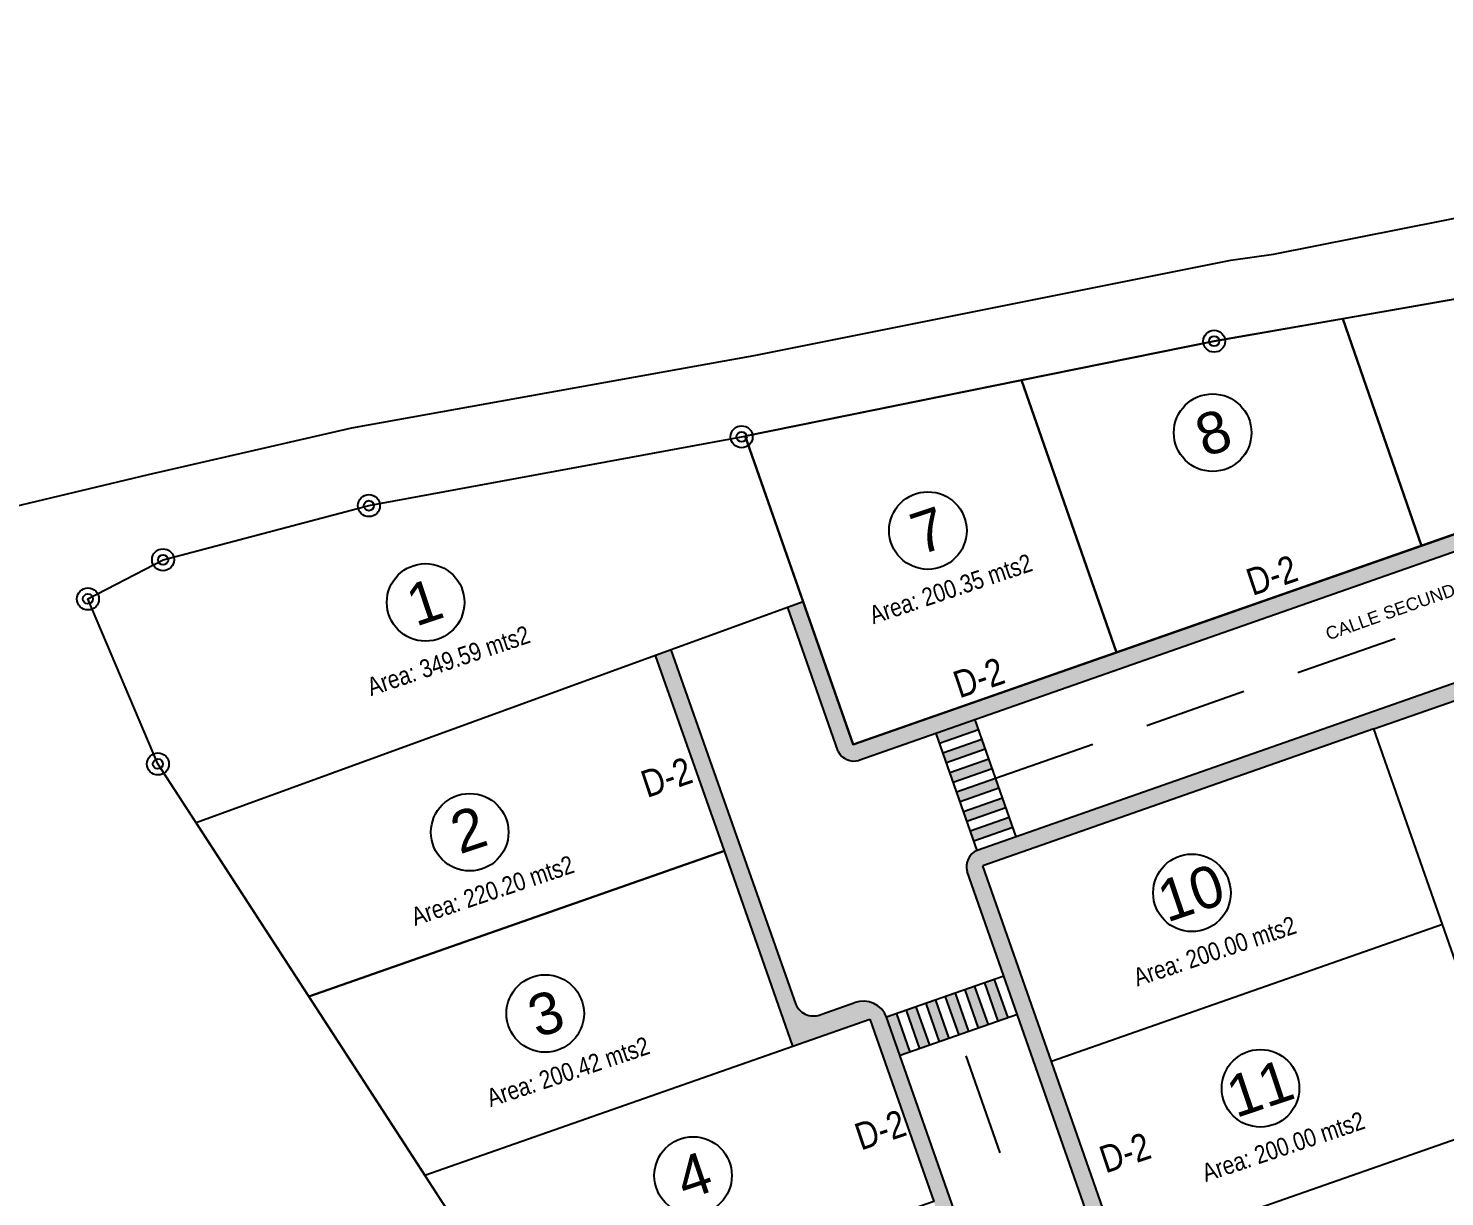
# Model space of a CAD drawing. Header units: metres. Extents: x 604533 to 608048, y 1310709 to 1311860.
# Drawn here: x 604623.6 to 604692, y 1311071.2 to 1311127.6 of the extents above; entities that cross this region are included whole.
import ezdxf

# ---------------------------------------------------------------- set-up
doc = ezdxf.new("R2010")
doc.units = ezdxf.units.M
doc.header["$LTSCALE"] = 0.0254
doc.header["$MEASUREMENT"] = 0
for name, color, linetype in [('CERCO', 6, 'Continuous'), ('CIRCULO', 1, 'Continuous'), ('CVL_CUADCON_LIN', 8, 'Continuous'), ('ROTULOS LOTES', 1, 'Continuous'), ('texto', 7, 'Continuous')]:
    doc.layers.add(name, color=color, linetype=linetype)
doc.styles.add('PUNTOS PI', font='arial.ttf', dxfattribs={"height": 8e-05})
doc.styles.add('ROTULOS', font='arial.ttf', dxfattribs={"height": 3})
doc.styles.add('TSN - Arial Narrow', font='ARIALN.TTF')

msp = doc.modelspace()

# ---------------------------------------------------------------- hatches: boundary and pattern name
h = msp.add_hatch(color=256)
h.dxf.hatch_style = 1
h.paths.add_polyline_path([(604719.941, 1311111.956, -0.410936), (604721.457, 1311111.279), (604729.073, 1311089.55), (604729.829, 1311089.815), (604726.488, 1311099.347), (604723.179, 1311108.624), (604721.524, 1311113.344), (604709.821, 1311109.248), (604690.841, 1311102.604), (604690.841, 1311102.604), (604676.129, 1311097.454), (604663.417, 1311093.004), (604661, 1311099.897), (604660.249, 1311099.624), (604662.688, 1311092.665, 0.351788), (604663.68, 1311092.238)])
h = msp.add_hatch(color=256)
h.dxf.hatch_style = 1
h.paths.add_polyline_path([(604688.547, 1311093.757), (604697.984, 1311097.064), (604716.858, 1311103.679), (604717.609, 1311103.943, 0.432464), (604716.605, 1311104.435), (604669.394, 1311087.894, 0.381285), (604668.917, 1311086.879), (604669.672, 1311087.142)])
h = msp.add_hatch(color=256)
h.dxf.hatch_style = 1
h.paths.add_polyline_path([(604664.215, 1311079.735), (604667.301, 1311070.93), (604670.745, 1311061.102), (604674.764, 1311049.637), (604675.73, 1311046.88), (604662.192, 1311042.135), (604662.749, 1311041.261), (604675.872, 1311045.86, 0.411644), (604676.458, 1311047.214), (604665.023, 1311079.841, 0.406373), (604663.488, 1311080.54), (604661.904, 1311079.984, -0.4159), (604660.641, 1311080.445), (604654.614, 1311097.573), (604653.859, 1311097.298), (604657.19, 1311087.869), (604660.498, 1311078.432)])
h = msp.add_hatch(color=256)
h.dxf.hatch_style = 1
h.paths.add_polyline_path([(604669.458, 1311093.734), (604669.292, 1311094.205), (604667.412, 1311093.546), (604667.578, 1311093.075)])
h = msp.add_hatch(color=256)
h.dxf.hatch_style = 1
h.paths.add_polyline_path([(604669.623, 1311093.262), (604667.743, 1311092.603), (604667.908, 1311092.131), (604669.789, 1311092.79)])
h = msp.add_hatch(color=256)
h.dxf.hatch_style = 1
h.paths.add_polyline_path([(604669.954, 1311092.318), (604668.074, 1311091.659), (604668.239, 1311091.187), (604670.119, 1311091.846)])
h = msp.add_hatch(color=256)
h.dxf.hatch_style = 1
h.paths.add_polyline_path([(604670.285, 1311091.375), (604668.405, 1311090.716), (604668.568, 1311090.248), (604670.448, 1311090.907)])
h = msp.add_hatch(color=256)
h.dxf.hatch_style = 1
h.paths.add_polyline_path([(604670.779, 1311089.964), (604670.614, 1311090.435), (604668.734, 1311089.776), (604668.899, 1311089.305)])
h = msp.add_hatch(color=256)
h.dxf.hatch_style = 1
h.paths.add_polyline_path([(604670.945, 1311089.492), (604669.065, 1311088.833), (604669.23, 1311088.361), (604671.11, 1311089.02)])
h = msp.add_hatch(color=256)
h.dxf.hatch_style = 1
h.paths.add_polyline_path([(604672.98, 1311077.705), (604669.672, 1311087.142), (604668.917, 1311086.879), (604682.147, 1311049.129), (604682.902, 1311049.393), (604679.595, 1311058.83), (604676.287, 1311068.268)])
h = msp.add_hatch(color=256)
h.dxf.hatch_style = 1
h.paths.add_polyline_path([(604665.496, 1311080.002), (604665.025, 1311079.836), (604665.673, 1311077.985), (604666.145, 1311078.151)])
h.paths.add_polyline_path([(604666.439, 1311080.332), (604665.967, 1311080.167), (604666.616, 1311078.316), (604667.087, 1311078.481)])
h.paths.add_polyline_path([(604667.382, 1311080.662), (604666.91, 1311080.497), (604667.559, 1311078.646), (604668.03, 1311078.811)])
h.paths.add_polyline_path([(604668.328, 1311080.994), (604667.855, 1311080.828), (604668.503, 1311078.977), (604668.976, 1311079.143)])
h.paths.add_polyline_path([(604669.274, 1311081.326), (604668.801, 1311081.16), (604669.449, 1311079.309), (604669.923, 1311079.475)])
h.paths.add_polyline_path([(604670.22, 1311081.657), (604669.747, 1311081.491), (604670.396, 1311079.64), (604670.869, 1311079.806)])

# ---------------------------------------------------------------- linework, layer by layer
for p, q in [((604690.841, 1311102.604, 100), (604687.042, 1311113.57, 100)), ((604680.837, 1311112.484, 100), (604671.539, 1311110.602, 100)), ((604719.992, 1311111.974, 100), (604663.68, 1311092.238, 100)), ((604671.539, 1311110.602, 100), (604676.129, 1311097.454, 100)), ((604710.104, 1311109.347, 100), (604663.417, 1311093.004, 100)), ((604663.417, 1311093.004, 100), (604658.196, 1311107.902, 100)), ((604716.605, 1311104.435, 100), (604669.394, 1311087.894, 100)), ((604676.129, 1311097.454, 100), (604688.806, 1311101.892, 100)), ((604662.688, 1311092.665, 100), (604660.25, 1311099.622, 100)), ((604684.877, 1311096.489, 100), (604689.568, 1311098.133, 100)), ((604654.613, 1311097.575, 100), (604660.641, 1311080.445, 100)), ((604688.547, 1311093.757, 100), (604697.984, 1311097.064, 100)), ((604677.581, 1311093.932, 100), (604682.272, 1311095.576, 100)), ((604671.274, 1311088.552, 100), (604669.292, 1311094.205, 100)), ((604669.394, 1311087.894, 100), (604667.412, 1311093.546, 100)), ((604667.578, 1311093.075, 100), (604669.458, 1311093.734, 100)), ((604667.743, 1311092.603, 100), (604669.623, 1311093.262, 100)), ((604688.547, 1311093.757, 100), (604669.672, 1311087.142, 100)), ((604691.854, 1311084.32, 100), (604688.547, 1311093.757, 100)), ((604663.417, 1311093.004, 100), (604663.417, 1311093.002, 100)), ((604667.908, 1311092.131, 100), (604669.789, 1311092.79, 100)), ((604670.285, 1311091.375, 100), (604674.976, 1311093.019, 100)), ((604668.074, 1311091.659, 100), (604669.954, 1311092.318, 100)), ((604668.239, 1311091.187, 100), (604670.119, 1311091.846, 100)), ((604668.405, 1311090.716, 100), (604670.285, 1311091.375, 100)), ((604668.568, 1311090.248, 100), (604670.448, 1311090.907, 100)), ((604668.734, 1311089.776, 100), (604670.614, 1311090.435, 100)), ((604668.899, 1311089.305, 100), (604670.779, 1311089.964, 100)), ((604669.065, 1311088.833, 100), (604670.945, 1311089.492, 100)), ((604669.23, 1311088.361, 100), (604671.11, 1311089.02, 100)), ((604672.98, 1311077.705, 100), (604669.672, 1311087.142, 100)), ((604682.153, 1311049.113, 100), (604668.917, 1311086.879, 100)), ((604691.854, 1311084.32, 100), (604672.98, 1311077.705, 100)), ((604695.162, 1311074.882, 100), (604691.854, 1311084.32, 100)), ((604670.689, 1311081.822, 100), (604665.025, 1311079.836, 100)), ((604670.22, 1311081.657, 100), (604670.869, 1311079.806, 100)), ((604668.328, 1311080.994, 100), (604668.976, 1311079.143, 100)), ((604668.801, 1311081.16, 100), (604669.449, 1311079.309, 100)), ((604669.274, 1311081.326, 100), (604669.923, 1311079.475, 100)), ((604669.747, 1311081.491, 100), (604670.396, 1311079.64, 100)), ((604661.904, 1311079.984, 100), (604663.488, 1311080.54, 100)), ((604665.967, 1311080.167, 100), (604666.616, 1311078.316, 100)), ((604666.439, 1311080.332, 100), (604667.087, 1311078.481, 100)), ((604666.91, 1311080.497, 100), (604667.559, 1311078.646, 100)), ((604667.382, 1311080.662, 100), (604668.03, 1311078.811, 100)), ((604667.855, 1311080.828, 100), (604668.503, 1311078.977, 100)), ((604676.482, 1311047.143, 100), (604665.023, 1311079.841, 100)), ((604665.496, 1311080.002, 100), (604666.145, 1311078.151, 100)), ((604671.338, 1311079.971, 100), (604665.673, 1311077.985, 100)), ((604668.853, 1311077.973, 100), (604670.497, 1311073.281, 100)), ((604676.287, 1311068.268, 100), (604672.98, 1311077.705, 100)), ((604695.162, 1311074.882, 100), (604676.287, 1311068.268, 100))]:
    msp.add_line(p, q)
at = {"elevation": 100}
msp.add_lwpolyline([(604679.851, 1311015.452), (604673.09, 1311025.03), (604657.946, 1311048.798), (604651.347, 1311058.97), (604644.153, 1311070.012), (604629.846, 1311092.067), (604626.467, 1311100.036), (604630.094, 1311101.927), (604640.034, 1311104.542), (604658.025, 1311107.867), (604680.837, 1311112.484), (604709.772, 1311117.548), (604740.498, 1311123.233), (604747.449, 1311099.244), (604759.642, 1311058.879), (604764.357, 1311043.676), (604729.697, 1311032.135), (604722.407, 1311029.775), (604706.496, 1311024.399)], close=True, dxfattribs=at)
msp.add_lwpolyline([(604679.851, 1311015.452), (604673.09, 1311025.03), (604657.946, 1311048.798), (604651.347, 1311058.97), (604644.153, 1311070.012), (604629.846, 1311092.067), (604626.467, 1311100.036), (604630.094, 1311101.927), (604640.034, 1311104.542), (604658.025, 1311107.867), (604680.837, 1311112.484), (604709.772, 1311117.548), (604740.498, 1311123.233), (604747.449, 1311099.244), (604759.642, 1311058.879), (604764.357, 1311043.676), (604729.697, 1311032.135), (604722.407, 1311029.775), (604706.496, 1311024.399)], close=True, dxfattribs=at)
for points in [[(604707.113, 1311117.083), (604687.042, 1311113.57), (604690.841, 1311102.604), (604709.821, 1311109.248), (604707.113, 1311117.083)], [(604671.539, 1311110.602), (604676.129, 1311097.454), (604690.841, 1311102.604), (604687.042, 1311113.57), (604680.837, 1311112.484), (604671.539, 1311110.602)], [(604658.196, 1311107.902), (604661, 1311099.897), (604663.417, 1311093.004), (604676.129, 1311097.454), (604671.539, 1311110.602), (604658.196, 1311107.902)], [(604658.196, 1311107.902), (604661, 1311099.897), (604653.859, 1311097.298), (604631.688, 1311089.229), (604629.846, 1311092.067), (604626.467, 1311100.036), (604630.094, 1311101.927), (604640.034, 1311104.542), (604658.196, 1311107.902)], [(604664.215, 1311079.735), (604667.301, 1311070.93), (604647.97, 1311064.154), (604644.153, 1311070.012), (604642.731, 1311072.204), (604664.215, 1311079.735)]]:
    msp.add_lwpolyline(points, dxfattribs=at)
for centre in [(604680.762, 1311108.066, 100), (604667.017, 1311103.338, 100), (604642.77, 1311099.869, 100), (604644.898, 1311088.77, 100), (604679.763, 1311085.841, 100), (604648.544, 1311080.016, 100), (604683.071, 1311076.404, 100), (604655.681, 1311072.19, 100)]:
    msp.add_circle(centre, 1.872)
for centre, radius, start, end in [((604663.45, 1311093.069, 100), 0.862, 207.94465, 285.46963), ((604669.724, 1311087.119, 100), 0.842, 113.08693, 196.57134), ((604661.501, 1311080.842, 100), 0.947, 204.80155, 295.13128), ((604663.897, 1311079.402, 100), 1.209, 21.06344, 109.73597)]:
    msp.add_arc(centre, radius, start, end)
at = {"layer": 'CERCO', "elevation": 100}
msp.add_lwpolyline([(604589.275, 1311153.273), (604619.679, 1311103.733), (604629.387, 1311106.051), (604639.215, 1311108.307), (604658.633, 1311111.797), (604681.641, 1311116.389), (604683.695, 1311116.679), (604702.195, 1311120.357), (604710.338, 1311122.091), (604724.78, 1311125.26), (604740.135, 1311128.98)], dxfattribs=at)
at = {"layer": 'CIRCULO'}
for centre, radius in [((604680.837, 1311112.484, 100), 0.532), ((604680.837, 1311112.484, 100), 0.243), ((604658.025, 1311107.867, 100), 0.532), ((604658.025, 1311107.867, 100), 0.243), ((604640.034, 1311104.542, 100), 0.532), ((604640.034, 1311104.542, 100), 0.243), ((604630.094, 1311101.927, 100), 0.532), ((604630.094, 1311101.927, 100), 0.243), ((604626.467, 1311100.036, 100), 0.532), ((604626.467, 1311100.036, 100), 0.243), ((604629.846, 1311092.067, 100), 0.532), ((604629.846, 1311092.067, 100), 0.243)]:
    msp.add_circle(centre, radius, dxfattribs=at)
at = {"layer": 'CVL_CUADCON_LIN', "ltscale": 0.5, "elevation": 100, "flags": 128}
for points in [[(604657.19, 1311087.869), (604653.859, 1311097.298), (604631.688, 1311089.229), (604637.13, 1311080.839), (604657.19, 1311087.869)], [(604660.498, 1311078.432), (604657.19, 1311087.869), (604637.13, 1311080.839), (604642.731, 1311072.204), (604660.498, 1311078.432)]]:
    msp.add_lwpolyline(points, dxfattribs=at)

# ---------------------------------------------------------------- texts
at = {"linetype": 'Continuous', "lineweight": 25, "ltscale": 0.1, "attachment_point": 1, "rotation": 18.57546, "style": 'TSN - Arial Narrow'}
for s, insert, char_height, width in [('\\pi-2.62211,l4.37019,t4.37019;Area: 200.35 mts2', (604662.443, 1311099.081, 100), 0.87404, 14.13316), ('D-2', (604682.267, 1311101.418, 100), 1.3111, 21.19973), ('\\pi-2.62211,l4.37019,t4.37019;Area: 349.59 mts2', (604638.196, 1311095.612, 100), 0.87404, 14.13316), ('D-2', (604668.121, 1311096.47, 100), 1.3111, 21.19973), ('D-2', (604653.043, 1311091.663, 100), 1.3111, 21.19973), ('\\pi-2.62211,l4.37019,t4.37019;Area: 220.20 mts2', (604640.323, 1311084.512, 100), 0.87404, 14.13316), ('\\pi-2.62211,l4.37019,t4.37019;Area: 200.00 mts2', (604675.189, 1311081.583, 100), 0.87404, 14.13316), ('\\pi-2.62211,l4.37019,t4.37019;Area: 200.42 mts2', (604643.969, 1311075.759, 100), 0.87404, 14.13316), ('D-2', (604663.364, 1311074.633, 100), 1.3111, 21.19973), ('\\pi-2.62211,l4.37019,t4.37019;Area: 200.00 mts2', (604678.497, 1311072.146, 100), 0.87404, 14.13316), ('D-2', (604675.176, 1311073.532, 100), 1.3111, 21.19973)]:
    msp.add_mtext(s, dxfattribs=dict(at, insert=insert, char_height=char_height, width=width))
at = {"layer": 'ROTULOS LOTES', "style": 'ROTULOS'}
for s, height, p in [('8', 2.014, (604680.372, 1311106.869, 100)), ('7', 2.014, (604666.626, 1311102.141, 100)), ('1', 2.014, (604642.289, 1311098.687, 100)), ('2', 2.014, (604644.417, 1311087.693, 100)), ('10', 2.0142, (604678.552, 1311084.399, 100)), ('3', 2.014, (604648.153, 1311078.819, 100)), ('11', 2.0142, (604681.88, 1311074.958, 100)), ('4', 2.014, (604655.29, 1311070.993, 100))]:
    msp.add_text(s, height=height, rotation=18.57546, dxfattribs=at).set_placement(p)
at = {"layer": 'texto', "style": 'PUNTOS PI'}
msp.add_text('CALLE SECUNDARIA', height=0.61305, rotation=19.53638, dxfattribs=at).set_placement((604686.349, 1311098.032, 100))

doc.saveas('drawing.dxf')
